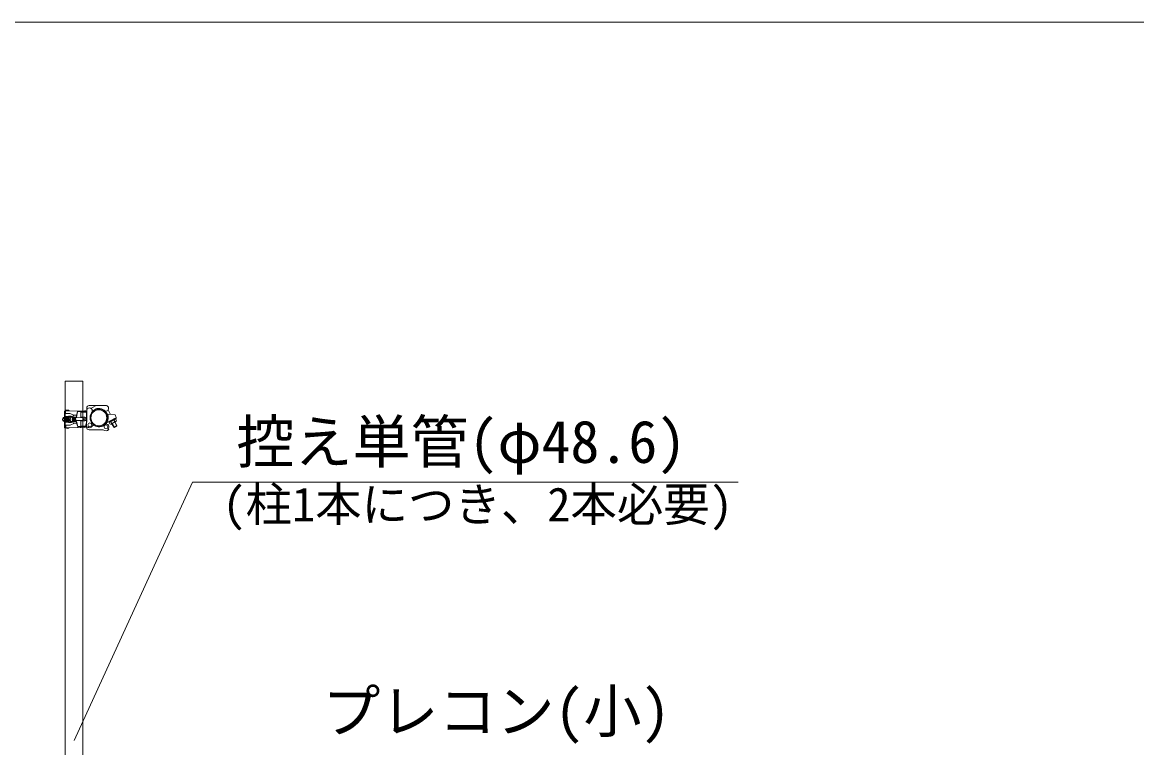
# Model space of a CAD drawing. Units: millimetres, scale not verified. Extents: x -10338 to 10338, y -7128 to 7128.
# Drawn here: x -8753 to -5680, y 5127 to 7128 of the extents above; entities that cross this region are included whole.
import ezdxf
from ezdxf.enums import TextEntityAlignment as Align

# ---------------------------------------------------------------- set-up
doc = ezdxf.new("R2010")
doc.units = ezdxf.units.MM
doc.header["$LTSCALE"] = 40
for name, color, linetype, lineweight in [('0-4_CYG-90', 7, 'Continuous', 9), ('0-8_TEXT', 7, 'Continuous', 9), ('0-B_図面枠', 7, 'Continuous', 9)]:
    doc.layers.add(name, color=color, linetype=linetype, lineweight=lineweight)
doc.styles.add('ＭＳ ゴシック', font='')
doc.styles.get('ＭＳ ゴシック').set_extended_font_data('MS Gothic')

msp = doc.modelspace()

# ---------------------------------------------------------------- linework, layer by layer
at = {"layer": '0-4_CYG-90'}
for p, q in [((-8580.85, 6056.26), (-8636.54, 6055.58)), ((-8636.32, 6037.58), (-8636.54, 6055.58)), ((-8633.46, 6048.49), (-8633.54, 6055.62)), ((-8600.52, 6053.52), (-8603.4, 6043.98)), ((-8600.52, 6053.52), (-8603.34, 6038.98)), ((-8600.52, 6053.52), (-8600.54, 6056.02)), ((-8579.89, 6053.77), (-8600.52, 6053.52)), ((-8592.52, 6053.62), (-8592.54, 6056.12)), ((-8575.51, 6010.67), (-8575.62, 6055.97)), ((-8575, 6024.74), (-8575.09, 6063.82)), ((-8568.11, 6070.84), (-8522.81, 6070.94)), ((-8550.56, 6069.65), (-8563.4, 6062.78)), ((-8551.01, 6060.34), (-8559.63, 6055.73)), ((-8518.44, 6046.33), (-8523.05, 6054.95)), ((-8509.13, 6045.88), (-8516, 6058.72)), ((-8625.32, 6037.72), (-8639.32, 6037.55)), ((-8625.2, 6027.72), (-8639.2, 6027.55)), ((-8623.97, 6036.73), (-8638.26, 6036.56)), ((-8623.87, 6028.73), (-8638.16, 6028.56)), ((-8633.51, 6052.62), (-8636.51, 6052.58)), ((-8633.5, 6051.62), (-8636.5, 6051.58)), ((-8635.98, 6009.58), (-8636.2, 6027.58)), ((-8633.32, 6037.62), (-8633.36, 6040.74)), ((-8633.16, 6024.62), (-8633.2, 6027.62)), ((-8621.46, 6048.76), (-8632.46, 6048.63)), ((-8625.72, 6040.71), (-8632.36, 6040.63)), ((-8625.52, 6024.71), (-8632.17, 6024.63)), ((-8618.38, 6041.8), (-8624.37, 6041.73)), ((-8618.16, 6023.8), (-8624.16, 6023.73)), ((-8609.4, 6043.91), (-8621.46, 6048.76)), ((-8616.2, 6038.83), (-8621.2, 6038.77)), ((-8616.06, 6026.83), (-8621.05, 6026.77)), ((-8603.34, 6038.98), (-8615.2, 6038.84)), ((-8603.19, 6026.98), (-8615.06, 6026.84)), ((-8607.33, 6037.94), (-8614.58, 6037.85)), ((-8607.2, 6027.94), (-8614.46, 6027.85)), ((-8606.52, 6036.94), (-8614.1, 6036.85)), ((-8606.42, 6028.94), (-8614, 6028.85)), ((-8603.4, 6043.98), (-8609.4, 6043.91)), ((-8584.82, 6037.21), (-8606.52, 6036.94)), ((-8584.72, 6029.21), (-8606.42, 6028.94)), ((-8603.34, 6038.98), (-8603.4, 6043.98)), ((-8600.02, 6012.52), (-8603.19, 6026.98)), ((-8603.13, 6021.98), (-8603.19, 6026.98)), ((-8576.16, 6052.31), (-8591.5, 6052.13)), ((-8591.33, 6038.13), (-8591.5, 6052.13)), ((-8580.63, 6038.26), (-8591.33, 6038.13)), ((-8580.51, 6028.26), (-8591.21, 6028.13)), ((-8591.04, 6014.13), (-8591.21, 6028.13)), ((-8588.82, 6037.16), (-8588.83, 6038.16)), ((-8588.71, 6028.16), (-8588.72, 6029.16)), ((-8580.51, 6028.26), (-8580.63, 6038.26)), ((-8579.51, 6028.37), (-8579.63, 6038.17)), ((-8575.35, 6015.32), (-8575.79, 6051.32)), ((-8520.78, 6022.54), (-8496.72, 6035.4)), ((-8519.16, 6046.06), (-8517.57, 6046.66)), ((-8496.29, 6044.71), (-8517.57, 6046.66)), ((-8511.06, 6019.8), (-8514.36, 6025.97)), ((-8513.41, 6024.21), (-8495.84, 6033.6)), ((-8506.65, 6022.17), (-8509, 6026.57)), ((-8507.91, 6019.22), (-8494.68, 6026.29)), ((-8497.83, 6026.87), (-8500.18, 6031.28)), ((-8491.91, 6013.68), (-8497.77, 6024.64)), ((-8491.73, 6015.48), (-8496.88, 6025.11)), ((-8493.42, 6029.23), (-8496.72, 6035.4)), ((-8493.73, 6037.72), (-8496.29, 6044.71)), ((-8633.03, 6013.62), (-8636.03, 6013.58)), ((-8633.02, 6012.62), (-8636.02, 6012.58)), ((-8580.29, 6010.26), (-8635.98, 6009.58)), ((-8632.98, 6009.62), (-8633.06, 6016.62)), ((-8621.07, 6016.77), (-8632.07, 6016.63)), ((-8609.13, 6021.91), (-8621.07, 6016.77)), ((-8603.13, 6021.98), (-8609.13, 6021.91)), ((-8600.02, 6012.52), (-8603.13, 6021.98)), ((-8579.86, 6012.76), (-8600.02, 6012.52)), ((-8599.99, 6010.02), (-8600.02, 6012.52)), ((-8591.99, 6010.12), (-8592.02, 6012.62)), ((-8575.44, 6014.32), (-8591.04, 6014.13)), ((-8588.96, 6012.17), (-8590.79, 6013.88)), ((-8574.44, 6009.74), (-8572.32, 6011.87)), ((-8529.42, 6003.78), (-8568.5, 6003.68)), ((-8514.42, 6004.34), (-8516.55, 6006.45)), ((-8500.55, 6010.76), (-8505.7, 6020.39)), ((-8498.96, 6009.91), (-8504.82, 6020.86)), ((-8500.55, 6010.76), (-8491.73, 6015.48)), ((-8498.96, 6009.91), (-8500.55, 6010.76)), ((-8498.96, 6009.91), (-8491.91, 6013.68)), ((-8491.91, 6013.68), (-8491.73, 6015.48))]:
    msp.add_line(p, q, dxfattribs=at)
msp.add_lwpolyline([(-8586.03, 4161.31), (-8586.03, 6137.6), (-8634.63, 6137.6), (-8634.63, 4160.72)], dxfattribs=at)
for centre, radius in [((-8541.73, 6037.05), 24.3), ((-8541.73, 6037.05), 24.3), ((-8541.73, 6037.05), 22), ((-8541.73, 6037.05), 22), ((-8566.68, 6017.54), 5), ((-8522.22, 6012.1), 5)]:
    msp.add_circle(centre, radius, dxfattribs=at)
for centre, radius, start, end in [((-8628.5, 6051.93), 6.25, 37.564, 143.825), ((-8580.79, 6051.26), 5, 0.694, 90.694), ((-8580.29, 6051.76), 2, 14.564, 90.694), ((-8567.62, 6055.99), 8, 336.598, 180.138), ((-8568.09, 6063.84), 7, 90.138, 180.138), ((-8542.28, 6037.05), 25.8, 318.851, 110.554), ((-8522.79, 6062.94), 8, 246.598, 90.138), ((-8635.51, 6032.59), 6.25, 127.564, 233.824), ((-8644.01, 6032.49), 6.25, 313.537, 47.85), ((-8643.01, 6032.5), 6.25, 307.564, 53.824), ((-8641.01, 6032.52), 6.25, 307.564, 53.824), ((-8632.41, 6044.63), 4, 90.694, 270.694), ((-8632.12, 6020.63), 4, 90.694, 270.694), ((-8639.01, 6032.55), 6.25, 307.564, 53.824), ((-8637.01, 6032.57), 6.25, 307.564, 53.824), ((-8635.01, 6032.6), 6.25, 307.564, 53.824), ((-8633.02, 6032.62), 6.25, 307.564, 53.824), ((-8618.66, 6032.8), 10.6, 122.585, 152.55), ((-8618.66, 6032.8), 10.6, 208.839, 238.803), ((-8631.02, 6032.65), 6.25, 307.564, 53.824), ((-8629.02, 6032.67), 6.25, 307.564, 53.824), ((-8627.93, 6032.68), 5.67, 298.767, 62.621), ((-8629.86, 6032.66), 10.6, 302.585, 58.803), ((-8624.86, 6032.72), 10.6, 302.585, 58.803), ((-8623.86, 6032.73), 10.6, 302.585, 58.803), ((-8609.34, 6038.91), 5, 90.694, 180.694), ((-8609.19, 6026.91), 5, 180.694, 270.694), ((-8619.02, 6032.79), 6.25, 325.882, 35.506), ((-8617.02, 6032.82), 6.25, 307.564, 53.824), ((-8615.02, 6032.84), 6.25, 307.564, 53.824), ((-8613.02, 6032.86), 6.25, 307.564, 53.824), ((-8612.52, 6032.87), 7.25, 317.091, 44.297), ((-8589.35, 6033.15), 6.08, 319.582, 41.806), ((-8580.57, 6033.26), 5, 270.694, 90.694), ((-8566.68, 6017.54), 11, 139.124, 225.138), ((-8541.73, 6037.6), 25.8, 228.851, 20.554), ((-8504.7, 6029.13), 7.23, 254.343, 341.792), ((-8495.89, 6028.55), 2.56, 220.819, 15.457), ((-8498.73, 6037.7), 5, 306.034, 0.138), ((-8628.03, 6013.43), 6.25, 217.564, 323.824), ((-8580.35, 6015.26), 5, 270.694, 0.694), ((-8579.84, 6014.76), 2, 270.694, 343.295), ((-8568.51, 6010.68), 7, 180.138, 270.138), ((-8566.68, 6017.54), 8, 225.138, 18.212), ((-8522.22, 6012.1), 11, 229.124, 315.138), ((-8522.22, 6012.1), 8, 315.138, 108.212), ((-8509.12, 6021.48), 2.56, 220.817, 15.459)]:
    msp.add_arc(centre, radius, start, end, dxfattribs=at)
at = {"layer": '0-8_TEXT'}
for p, q in [((-8609.73, 5146.5), (-8283.67, 5859)), ((-8283.67, 5859), (-6779.2, 5859))]:
    msp.add_line(p, q, dxfattribs=at)
at = {"layer": '0-B_図面枠'}
msp.add_lwpolyline([(-10338.45, -7127.75), (10338.45, -7127.75), (10338.45, 7127.75), (-10338.45, 7127.75)], dxfattribs=at)

# ---------------------------------------------------------------- texts
at = {"layer": '0-8_TEXT', "style": 'ＭＳ ゴシック'}
for s, height, p in [('控え単管(φ48.6)', 117.3, (-8162.28, 5877.16)), ('(柱1本につき、2本必要)', 93.84, (-8200.91, 5722.94)), ('プレコン(小)', 117.3, (-7925.36, 5133.98))]:
    msp.add_text(s, height=height, dxfattribs=at).set_placement(p, align=Align.BOTTOM_LEFT)

doc.saveas('drawing.dxf')
